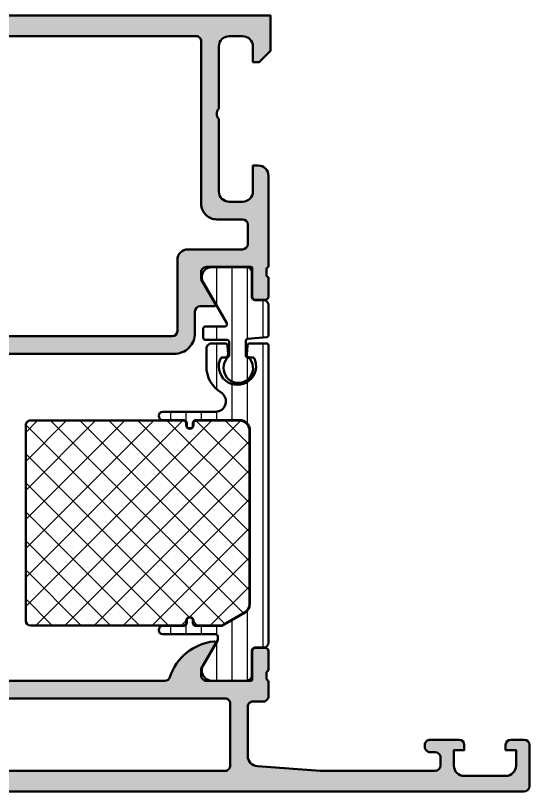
# Model space of a CAD drawing. Extents: x 5 to 103, y 0 to 75.
# Drawn here: x 53.4 to 103, y 0 to 75 of the extents above; entities that cross this region are included whole.
import ezdxf

# ---------------------------------------------------------------- set-up
doc = ezdxf.new("R2010")
doc.units = 0
for name, color, linetype, lineweight in [('0S-Alu contour', 7, 'Continuous', 50), ('0S-Alu hatch', 252, 'Continuous', 25), ('0S-Plastic contour', 254, 'Continuous', 50), ('0S-Plastic hatch', 253, 'Continuous', 25), ('0S-PT contour', 91, 'Continuous', 50), ('0S-PT hatch', 103, 'Continuous', 25)]:
    doc.layers.add(name, color=color, linetype=linetype, lineweight=lineweight)
pattern_1 = [(90, (0, 0), (-1.4859, 0), [])]

# ---------------------------------------------------------------- blocks, each defined once
blk = doc.blocks.new('398170__E0D5115E_F2DE_40B0_B3DD_F01429E6F300_')
at = {"layer": '0S-Alu hatch'}
h = blk.add_hatch(color=256, dxfattribs=at)
edge = h.paths.add_edge_path()
edge.add_line((36.00026401343121, 74.50000000000037), (36.00026401343121, 67))
edge.add_ellipse((35.50029453007847, 66.99996948055876), major_axis=(-0.4999694842842361, 0), ratio=1, start_angle=89.99300545882551, end_angle=180.0034974838206, ccw=False)
edge.add_line((35.50023349491733, 66.50000000000004), (20.50026401342632, 66.4999999999993))
edge.add_arc((20.50026401343115, 65.99999999627438), 0.5000000037249192, 90.00000000055367, 179.993005887432)
edge.add_line((20.00026401343152, 66.00006103142097), (20.00026401343143, 65.70002746580938))
edge.add_arc((20.50026401366352, 65.70002746581963), 0.5000000002321059, 180, 269.9982514709477)
edge.add_line((20.50024875486901, 65.20002746582036), (23.00000000000023, 65.20002746582021))
edge.add_line((23.00000000000023, 65.20002746582021), (23.00000000000034, 58.50002935999639))
edge.add_ellipse((22.4749758034084, 58.00002193770455), major_axis=(-0.7250226405802392, 0), ratio=1, start_angle=136.3989482371623, end_angle=223.6019249855911, ccw=False)
edge.add_line((23.00000762035856, 57.50002251716093), (22.99999999875553, 50.69907560280587))
edge.add_ellipse((22.9211635522125, 50.43155501081276), major_axis=(-0.2788950563274236, 0), ratio=1, start_angle=178.8354106259076, end_angle=253.5801235805103, ccw=False)
edge.add_line((23.20000099875553, 50.42588660281442), (23.20000099875554, 49.97229260281439))
edge.add_ellipse((22.92113290311235, 49.96663194333735), major_axis=(-0.2789255417371716, 0), ratio=1, start_angle=106.42459455535541, end_angle=181.1628700728834, ccw=False)
edge.add_line((22.99999999875553, 49.69908860281439), (22.99999999875553, 47.81907760280589))
edge.add_arc((23.29999999875554, 47.81907760280588), 0.2999999999999971, 180, 269.9999999999945)
edge.add_line((23.29999999875551, 47.51907760280587), (24.27997431779832, 47.51907760280588))
edge.add_arc((24.27997431779829, 47.81907760280589), 0.3000000000000114, 270.0000000000054, 360)
edge.add_line((24.5799743177983, 47.81907760280589), (24.5799743177983, 50.57907560280588))
edge.add_ellipse((24.69997431774082, 50.57907560280587), major_axis=(-0.119999999942511, 0), ratio=1, start_angle=270.0000000000017, end_angle=360, ccw=False)
edge.add_line((24.69997431774081, 50.69907560274838), (29.0000000000003, 50.6990964433168))
edge.add_ellipse((29.00001032011099, 50.19910676342779), major_axis=(-0.4999896799955189, 0), ratio=1, start_angle=179.9988173777202, end_angle=270.00118262198265, ccw=False)
edge.add_line((29.5, 50.19909644331719), (29.49999999999988, 49.49908423628653))
edge.add_line((29.49999999999988, 49.49908423628653), (28.1117553710927, 47.09457373823876))
edge.add_arc((28.23870596663832, 47.03788335172181), 0.1390332824644033, 155.9366245846284, 266.609743488193)
edge.add_line((28.23048400878846, 46.8990933915592), (29.59999999875592, 46.89909339155881))
edge.add_ellipse((29.59999999875616, 46.39909339155986), major_axis=(-0.4999999999989484, 0), ratio=1, start_angle=180, end_angle=270.0000000000277, ccw=False)
edge.add_line((30.09999999875511, 46.39909339155986), (30.09999999875603, 44.29876862816145))
edge.add_arc((32.09999999875594, 44.29876862816115), 1.999999999999907, 180, 269.9999999999882)
edge.add_line((32.09999999875552, 42.29876862816125), (68.70000305175542, 42.29876862816085))
edge.add_arc((68.70000305175616, 44.29876862816146), 2.000000000000611, 269.9999999999789, 360)
edge.add_line((70.70000305175677, 44.29876862816146), (70.70000305175678, 46.39909339155875))
edge.add_ellipse((71.20000305175648, 46.39909339155904), major_axis=(-0.4999999999997016, 0), ratio=1, start_angle=270.0000000000456, end_angle=360, ccw=False)
edge.add_line((71.2000030517561, 46.89909339155874), (72.56953430175744, 46.89909339155886))
edge.add_arc((72.56129753257002, 47.03789234766377), 0.13904313928583, 273.3961299493295, 384.0575019778579)
edge.add_line((72.68826293945314, 47.09457373823833), (71.30001831054585, 49.49908423628619))
edge.add_line((71.30001831054585, 49.49908423628619), (71.30001831054632, 50.19909644332706))
edge.add_ellipse((71.8000030538529, 50.19911170350262), major_axis=(-0.4999847435394639, 0), ratio=1, start_angle=-90.00699432660252, end_angle=0.0017487408159126971, ccw=False)
edge.add_line((71.80006408900442, 50.69909644331668), (76.10002873271398, 50.69907560274832))
edge.add_ellipse((76.10002873271398, 50.57907560274831), major_axis=(-0.1200000000000116, 0), ratio=1, start_angle=180, end_angle=270, ccw=False)
edge.add_line((76.22002873271398, 50.57907560274832), (76.22002873271398, 47.81907760274831))
edge.add_arc((76.52002873271398, 47.81907760274831), 0.2999999999999912, 180, 270)
edge.add_line((76.52002873271398, 47.51907760274832), (77.50000305175678, 47.51907760274831))
edge.add_arc((77.50000305175678, 47.81907760274832), 0.3000000000000078, 270, 360)
edge.add_line((77.80000305175679, 47.81907760274832), (77.80000305175678, 49.69908860275683))
edge.add_ellipse((77.87887014739992, 49.96663194327976), major_axis=(-0.2789255417371315, 0), ratio=1, start_angle=-1.1628700728908825, end_angle=73.57540544464848, ccw=False)
edge.add_line((77.60000205175677, 49.97229260275684), (77.60000205175677, 50.42588660275685))
edge.add_ellipse((77.87883949829978, 50.43155501075522), major_axis=(-0.2788950563274093, 0), ratio=1, start_angle=-73.5801235805107, end_angle=1.16458937409692, ccw=False)
edge.add_line((77.80000305175678, 50.69907560274831), (77.80000305175827, 59.50001525878862))
edge.add_arc((76.80000305164091, 59.50001525878818), 1.000000000117345, 0, 90.00087426481868)
edge.add_line((76.79998779284129, 60.50001525878911), (76.30000305175736, 60.50001525878896))
edge.add_line((76.30000305175736, 60.50001525878896), (76.30000305175794, 58.00001525878897))
edge.add_ellipse((75.29991565428485, 58.00010265625131), major_axis=(-1.000087401291919, 0), ratio=1, start_angle=90.00501389831152, end_angle=179.9949929319336, ccw=False)
edge.add_line((75.30000317096703, 57.00001525878864), (73.99995434284199, 57.00001525878899))
edge.add_ellipse((74.00001314057084, 58.00007405651772), major_axis=(-1.000058799457211, 0), ratio=1, start_angle=0.0033686637580103707, end_angle=89.99663133636528, ccw=False)
edge.add_line((72.99995434284212, 58.00001525878672), (72.99995434284197, 65.00001526018232))
edge.add_ellipse((73.52492478227555, 65.49998366175535), major_axis=(-0.7249568020582801, 0), ratio=1, start_angle=-43.607853787489205, end_angle=43.60262178270591, ccw=False)
edge.add_line((73.00000000000021, 65.99999999929219), (72.99999999999945, 71.99999999999928))
edge.add_ellipse((74.00005492741286, 71.99994507258651), major_axis=(-1.000054928921843, 0), ratio=1, start_angle=270.00314693606, end_angle=359.99685306376585, ccw=False)
edge.add_line((74.00000000000036, 72.99999999999991), (75.30000305175837, 72.99999999999937))
edge.add_ellipse((75.2999772237506, 71.99997417199215), major_axis=(-1.000025828340758, 0), ratio=1, start_angle=180.0014797973691, end_angle=269.99852020238245, ccw=False)
edge.add_line((76.30000305175783, 71.99999999999561), (76.30000305175724, 70.49999999999984))
edge.add_line((76.30000305175724, 70.49999999999984), (76.89999389648327, 70.50000000000034))
edge.add_line((76.89999389648327, 70.50000000000034), (78.00000000000045, 71.60000610351437))
edge.add_line((78.00000000000045, 71.60000610351437), (78, 75))
edge.add_line((78, 75), (36.50026401343152, 74.99999999999983))
edge.add_arc((36.5002849370199, 74.49997907641114), 0.5000209240264682, 90.00239756628012, 179.9976024336429)
edge = h.paths.add_edge_path()
edge.add_ellipse((38.20029758276711, 72.49998779296807), major_axis=(-0.5000305185099205, 0), ratio=1, start_angle=270.0034968440342, end_angle=359.99650315784504, ccw=False)
edge.add_line((38.20026706518362, 73.00001831054672), (70.80001220309043, 72.9999877931788))
edge.add_ellipse((70.80004272253701, 72.50001830961591), major_axis=(-0.4999694844943799, 0), ratio=1, start_angle=179.9930054594119, end_angle=270.0034974844233, ccw=False)
edge.add_line((71.3000122033059, 72.49995727445993), (71.30001220703129, 56.80001068115157))
edge.add_arc((72.80001220703072, 56.80001068115157), 1.499999999999428, 180, 270.0000000000005)
edge.add_line((72.80001220703073, 55.30001068115215), (75.3000030517578, 55.30001068115214))
edge.add_ellipse((75.30000305175776, 54.80001068115253), major_axis=(-0.4999999999996097, 0), ratio=1, start_angle=180, end_angle=269.9999999999951, ccw=False)
edge.add_line((75.80000305175736, 54.80001068115249), (75.80000305175712, 52.89909644331652))
edge.add_ellipse((75.30000305175753, 52.89909644331652), major_axis=(-0.4999999999995915, 0), ratio=1, start_angle=90.00000000000807, end_angle=180, ccw=False)
edge.add_line((75.3000030517576, 52.39909644331693), (70.00092949662229, 52.39909644331683))
edge.add_arc((70.0009274475944, 51.39818730626001), 1.000909137058923, 89.99988270598647, 180.0001172906019)
edge.add_line((69.00001831053758, 51.39818525722993), (69.00000305175676, 44.49874116234036))
edge.add_ellipse((68.49999232068394, 44.49878241257782), major_axis=(-0.5000107327743593, 0), ratio=1, start_angle=90.0012296638372, end_angle=179.9952731724382, ccw=False)
edge.add_line((68.50000305175561, 43.99877167991862), (32.29999795146664, 43.99877167991843))
edge.add_ellipse((32.30000868249468, 44.49878036523901), major_axis=(-0.5000086854357325, 0), ratio=1, start_angle=0.004726827561796654, end_angle=89.99877033612711, ccw=False)
edge.add_line((31.79999999876049, 44.49873911517036), (31.79998473998023, 51.39909744789308))
edge.add_arc((30.80001000428273, 51.39907625052777), 0.9999747359221768, 0.0012145502538139, 90.0014491386028)
edge.add_line((30.79998471268178, 52.39905098613011), (25.2000032607959, 52.40034974706387))
edge.add_ellipse((25.20000326079584, 52.90034974706372), major_axis=(-0.4999999999998508, 0), ratio=1, start_angle=0, end_angle=90.00000000000648, ccw=False)
edge.add_line((24.70000326079599, 52.90034974706365), (24.70000326079591, 54.20001458147689))
edge.add_line((24.70000326079591, 54.20001458147689), (25.5000076203586, 55.00001894103905))
edge.add_line((25.5000076203586, 55.00001894103905), (25.50000762035863, 61.00002493940147))
edge.add_line((25.50000762035863, 61.00002493940147), (24.70000326079619, 61.80002929896399))
edge.add_line((24.70000326079619, 61.80002929896399), (24.70001455071073, 64.30001325213198))
edge.add_ellipse((25.20001455071039, 64.30001220703035), major_axis=(-0.5000000000007568, 0), ratio=1, start_angle=270.0000000001433, end_angle=359.9998802401752, ccw=False)
edge.add_line((25.20001455070914, 64.8000122070311), (36.70026706512206, 64.80001220696228))
edge.add_arc((36.70027874519615, 65.80000052695533), 0.9999883200612636, 269.9993307732342, 360.000669226757)
edge.add_line((37.70026706518919, 65.80001220703151), (37.70026706518845, 72.50001831053515))
at = {"layer": '0S-Alu contour', "color": 7}
for points in [[(36.00026401343121, 74.50000000000037), (36.00026401343121, 67)], [(76.30000305175783, 71.99999999999561), (76.30000305175724, 70.49999999999984), (76.89999389648327, 70.50000000000034), (78.00000000000045, 71.60000610351437), (78, 75), (36.50026401343152, 74.99999999999983)], [(38.20026706518362, 73.00001831054672), (70.80001220309043, 72.9999877931788)], [(74.00000000000036, 72.99999999999991), (75.30000305175837, 72.99999999999937)], [(37.70026706518919, 65.80001220703151), (37.70026706518845, 72.50001831053515)], [(71.3000122033059, 72.49995727445993), (71.30001220703129, 56.80001068115157)], [(73.00000000000021, 65.99999999929219), (72.99999999999945, 71.99999999999928)], [(35.50023349491733, 66.50000000000004), (20.50026401342632, 66.4999999999993)], [(20.00026401343152, 66.00006103142097), (20.00026401343143, 65.70002746580938)], [(20.50024875486901, 65.20002746582036), (23.00000000000023, 65.20002746582021), (23.00000000000034, 58.50002935999639)], [(25.20001455070914, 64.8000122070311), (36.70026706512206, 64.80001220696228)], [(72.99995434284212, 58.00001525878672), (72.99995434284197, 65.00001526018232)], [(24.70000326079599, 52.90034974706365), (24.70000326079591, 54.20001458147689), (25.5000076203586, 55.00001894103905), (25.50000762035863, 61.00002493940147), (24.70000326079619, 61.80002929896399), (24.70001455071073, 64.30001325213198)], [(76.79998779284129, 60.50001525878911), (76.30000305175736, 60.50001525878896), (76.30000305175794, 58.00001525878897)], [(77.80000305175678, 50.69907560274831), (77.80000305175827, 59.50001525878862)], [(23.00000762035856, 57.50002251716093), (22.99999999875553, 50.69907560280587)], [(75.30000317096703, 57.00001525878864), (73.99995434284199, 57.00001525878899)], [(72.80001220703073, 55.30001068115215), (75.3000030517578, 55.30001068115214)], [(75.80000305175736, 54.80001068115249), (75.80000305175712, 52.89909644331652)], [(30.79998471268178, 52.39905098613011), (25.2000032607959, 52.40034974706387)], [(75.3000030517576, 52.39909644331693), (70.00092949662229, 52.39909644331683)], [(31.79999999876049, 44.49873911517036), (31.79998473998023, 51.39909744789308)], [(69.00001831053758, 51.39818525722993), (69.00000305175676, 44.49874116234036)], [(23.20000099875553, 50.42588660281442), (23.20000099875554, 49.97229260281439)], [(24.5799743177983, 47.81907760280589), (24.5799743177983, 50.57907560280588)], [(24.69997431774081, 50.69907560274838), (29.0000000000003, 50.6990964433168)], [(71.80006408900442, 50.69909644331668), (76.10002873271398, 50.69907560274832)], [(76.22002873271398, 50.57907560274832), (76.22002873271398, 47.81907760274831)], [(77.60000205175677, 49.97229260275684), (77.60000205175677, 50.42588660275685)], [(22.99999999875553, 49.69908860281439), (22.99999999875553, 47.81907760280589)], [(29.5, 50.19909644331719), (29.49999999999988, 49.49908423628653), (28.1117553710927, 47.09457373823876)], [(72.68826293945314, 47.09457373823833), (71.30001831054585, 49.49908423628619), (71.30001831054632, 50.19909644332706)], [(77.80000305175679, 47.81907760274832), (77.80000305175678, 49.69908860275683)], [(23.29999999875551, 47.51907760280587), (24.27997431779832, 47.51907760280588)], [(76.52002873271398, 47.51907760274832), (77.50000305175678, 47.51907760274831)], [(28.23048400878846, 46.8990933915592), (29.59999999875592, 46.89909339155881)], [(71.2000030517561, 46.89909339155874), (72.56953430175744, 46.89909339155886)], [(30.09999999875511, 46.39909339155986), (30.09999999875603, 44.29876862816145)], [(70.70000305175677, 44.29876862816146), (70.70000305175678, 46.39909339155875)], [(68.50000305175561, 43.99877167991862), (32.29999795146664, 43.99877167991843)], [(32.09999999875552, 42.29876862816125), (68.70000305175542, 42.29876862816085)]]:
    blk.add_lwpolyline(points, dxfattribs=at)
for centre, radius, start, end in [((36.5002849370199, 74.49997907641114), 0.5000209240264682, 90.00239756628012, 179.9976024336429), ((20.50026401343115, 65.99999999627438), 0.5000000037249192, 90.00000000055367, 179.993005887432), ((20.50026401366352, 65.70002746581963), 0.5000000002321059, 180, 269.9982514709477), ((36.70027874519615, 65.80000052695533), 0.9999883200612636, 269.9993307732342, 0.0006692267570559), ((76.80000305164091, 59.50001525878818), 1.000000000117345, 0, 90.00087426481868), ((72.80001220703072, 56.80001068115157), 1.499999999999428, 180, 270.0000000000005), ((30.80001000428273, 51.39907625052777), 0.9999747359221768, 0.0012145502538139, 90.0014491386028), ((70.0009274475944, 51.39818730626001), 1.000909137058923, 89.99988270598647, 180.0001172906019), ((23.29999999875554, 47.81907760280588), 0.2999999999999971, 180, 269.9999999999945), ((24.27997431779829, 47.81907760280589), 0.3000000000000114, 270.0000000000054, 0), ((76.52002873271398, 47.81907760274831), 0.2999999999999912, 180, 270), ((77.50000305175678, 47.81907760274832), 0.3000000000000078, 270, 0), ((28.23870596663832, 47.03788335172181), 0.1390332824644033, 155.9366245846284, 266.609743488193), ((72.56129753257002, 47.03789234766377), 0.13904313928583, 273.3961299493295, 24.05750197785796), ((32.09999999875594, 44.29876862816115), 1.999999999999907, 180, 269.9999999999882), ((68.70000305175616, 44.29876862816146), 2.000000000000611, 269.9999999999789, 0)]:
    blk.add_arc(centre, radius, start, end, dxfattribs=at)
at = {"layer": '0S-Alu contour', "color": 7, "extrusion": (0, 0, -1)}
for centre, radius, start, end in [((-38.20029758276711, 72.49998779296807), 0.5000305185099205, 0.003496842154942, 89.9965031559658), ((-70.80004272253701, 72.50001830961591), 0.4999694844943799, 89.99650251557671, 180.0069945405882), ((-74.00005492741286, 71.99994507258651), 1.000054928921843, 0.0031469362341623, 89.99685306394004), ((-75.2999772237506, 71.99997417199215), 1.000025828340758, 90.00147979761758, 179.9985202026309), ((-35.50029453007847, 66.99996948055876), 0.4999694842842361, 179.9965025161794, 270.0069945411745), ((-73.52492478227555, 65.49998366175535), 0.7249568020582801, 316.3973782172941, 43.60785378748921), ((-25.20001455071039, 64.30001220703035), 0.5000000000007568, 0.0001197598248263, 89.9999999998567), ((-22.4749758034084, 58.00002193770455), 0.7250226405802392, 136.3980750144089, 223.6010517628378), ((-74.00001314057084, 58.00007405651772), 1.000058799457211, 270.0033686636347, 359.996631336242), ((-75.29991565428485, 58.00010265625131), 1.000087401291919, 180.0050070680665, 269.9949861016885), ((-75.30000305175776, 54.80001068115253), 0.4999999999996097, 90.00000000000487, 180), ((-25.20000326079584, 52.90034974706372), 0.4999999999998508, 269.9999999999935, 0), ((-75.30000305175753, 52.89909644331652), 0.4999999999995915, 180, 269.9999999999919), ((-22.9211635522125, 50.43155501081276), 0.2788950563274236, 106.4198764194897, 181.1645893740925), ((-24.69997431774082, 50.57907560280587), 0.119999999942511, 0, 89.99999999999831), ((-29.00001032011099, 50.19910676342779), 0.4999896799955189, 89.99881737801734, 180.0011826222798), ((-71.8000030538529, 50.19911170350262), 0.499984743539464, 359.9982512591841, 90.00699432660252), ((-76.10002873271398, 50.57907560274831), 0.1200000000000116, 90, 180), ((-77.87883949829978, 50.43155501075522), 0.2788950563274093, 358.8354106259031, 73.58012358051083), ((-22.92113290311235, 49.96663194333735), 0.2789255417371716, 178.8371299271166, 253.5754054446446), ((-77.87887014739992, 49.96663194327976), 0.2789255417371315, 286.4245945553515, 1.162870072890926), ((-29.59999999875616, 46.39909339155986), 0.4999999999989484, 89.99999999997232, 180), ((-71.20000305175648, 46.39909339155904), 0.4999999999997016, 0, 89.9999999999544), ((-32.30000868249468, 44.49878036523901), 0.5000086854357325, 270.001229663873, 359.9952731724382), ((-68.49999232068394, 44.49878241257782), 0.5000107327743593, 180.0047268275618, 269.9987703361628)]:
    blk.add_arc(centre, radius, start, end, dxfattribs=at)
blk = doc.blocks.new('284683__B21B3108_25E8_4CCD_ACBF_1F1438120261___352F9F33_C82D_4A75_A117_CB8C198502C5_')
at = {"layer": '0S-Plastic hatch'}
h = blk.add_hatch(dxfattribs=at)
h.set_pattern_fill('ANSI31', color=256, scale=0.4680000000000001, angle=45, style=0)
h.set_pattern_definition(pattern_1)
edge = h.paths.add_edge_path()
edge.add_line((77.8, 46.99000289441412), (77.8, 44.10749724866216))
edge.add_ellipse((77.59959598875199, 44.10788902240642), major_axis=(-0.2004043941907454, 0), ratio=1, start_angle=90.11637972491332, end_angle=179.8879914961055, ccw=False)
edge.add_line((77.60000305175781, 43.90748504163092), (75.80000000000001, 43.74998382092779))
edge.add_arc((75.80040425744569, 43.54958264549838), 0.2004015831713134, 90.11557923254156, 179.8887919884801)
edge.add_line((75.60000305175781, 43.54997161389653), (75.60000305175781, 42.14997581006353))
edge.add_arc((75.80040704195345, 42.15036757813798), 0.2004043731273281, 180.1120068946615, 269.8858075365129)
edge.add_line((75.80000762939453, 41.94996360303228), (76.02302696874335, 41.77843195506484))
edge.add_ellipse((74.88240829443538, 40.92276241909979), major_axis=(-1.425896670505517, 0), ratio=1, start_angle=-32.680859400005204, end_angle=216.8765045846183, ccw=False)
edge.add_line((73.68224359882936, 41.69268840150306), (73.79999999999998, 41.94996360303228))
edge.add_arc((73.7996034081646, 42.15036475752206), 0.2004015469149797, 270.1133876137157, 359.8887979551078)
edge.add_line((74.00000457763672, 42.14997581006353), (74.00000457763672, 43.44999602795904))
edge.add_arc((73.79964241295914, 43.4496155242861), 0.2003625259806087, 0.108809107625659, 89.89556244690863)
edge.add_line((73.80000762939454, 43.64997771741216), (71.70000915527342, 43.64997771741217))
edge.add_ellipse((71.70040574710883, 43.85037887190192), major_axis=(-0.2004015469149628, 0), ratio=1, start_angle=0.11120204489219532, end_angle=89.8866123862802, ccw=False)
edge.add_line((71.50000457763673, 43.8499899244434), (71.50000457763672, 44.74998382092779))
edge.add_ellipse((71.70042670123115, 44.74957392014625), major_axis=(-0.2004225427559334, 0), ratio=1, start_angle=270.119366005973, end_angle=359.8828195628527, ccw=False)
edge.add_line((71.70000915527343, 44.94999602795904), (73.58757429815566, 44.94999602795904))
edge.add_arc((73.58757429815566, 45.14999602795905), 0.2000000000000011, 270, 389.8798401838257)
edge.add_line((73.76098871630727, 45.2496325653193), (71.51451850190054, 49.15954689441412))
edge.add_ellipse((72.35577115089188, 49.70018181969127), major_axis=(-0.9999960709244738, 0), ratio=1, start_angle=-81.8183919481001, end_angle=32.727016099840796, ccw=False)
edge.add_line((72.21346050190053, 50.68999989441413), (75.69000200000028, 50.68999999999999))
edge.add_ellipse((75.69000463962537, 50.19000402256139), major_axis=(-0.4999959774455691, 0), ratio=1, start_angle=179.9996975182268, end_angle=270.0003024811883, ccw=False)
edge.add_line((76.19000061706397, 50.19000138293119), (76.18966867240607, 47.79004449382717))
edge.add_arc((76.48966866953651, 47.79000299999998), 0.2999999999999989, 179.9920752627072, 269.9999925343822)
edge.add_line((76.48966863044663, 47.49000299999998), (77.3000000651498, 47.49000289441411))
edge.add_ellipse((77.30000000000001, 46.99000289441413), major_axis=(-0.499999999999983, 0), ratio=1, start_angle=180, end_angle=269.99999253438386, ccw=False)
at = {"layer": '0S-Plastic contour', "color": 7}
for points in [[(72.21346050190053, 50.68999989441413), (75.69000200000028, 50.68999999999999)], [(76.19000061706397, 50.19000138293119), (76.18966867240607, 47.79004449382717)], [(73.76098871630727, 45.2496325653193), (71.51451850190054, 49.15954689441412)], [(76.48966863044663, 47.49000299999998), (77.3000000651498, 47.49000289441411)], [(77.8, 46.99000289441412), (77.8, 44.10749724866216)], [(71.50000457763673, 43.8499899244434), (71.50000457763672, 44.74998382092779)], [(71.70000915527343, 44.94999602795904), (73.58757429815566, 44.94999602795904)], [(73.80000762939454, 43.64997771741216), (71.70000915527342, 43.64997771741217)], [(75.60000305175781, 43.54997161389653), (75.60000305175781, 42.14997581006353)], [(77.60000305175781, 43.90748504163092), (75.80000000000001, 43.74998382092779)], [(74.00000457763672, 42.14997581006353), (74.00000457763672, 43.44999602795904)], [(73.68224359882936, 41.69268840150306), (73.79999999999998, 41.94996360303228)], [(75.80000762939453, 41.94996360303228), (76.02302696874335, 41.77843195506484)]]:
    blk.add_lwpolyline(points, dxfattribs=at)
at = {"layer": '0S-Plastic contour', "color": 7, "extrusion": (0, 0, -1)}
for centre, radius, start, end in [((-72.35577115089188, 49.70018181969127), 0.9999960709244738, 327.2729839001592, 81.81839194810016), ((-75.69000463962537, 50.19000402256139), 0.4999959774455691, 89.99969751881169, 180.0003024817733), ((-77.30000000000001, 46.99000289441413), 0.499999999999983, 90.00000746561616, 180), ((-71.70042670123115, 44.74957392014625), 0.2004225427559334, 0.1171804371472713, 89.88063399402697), ((-71.70040574710883, 43.85037887190192), 0.2004015469149628, 270.1133876137198, 359.8887979551078), ((-77.59959598875199, 44.10788902240642), 0.2004043941907454, 180.1120085038947, 269.8836202750867), ((-74.88240829443538, 40.92276241909979), 1.425896670505517, 143.1234954153817, 32.68085940000529)]:
    blk.add_arc(centre, radius, start, end, dxfattribs=at)
at = {"layer": '0S-Plastic contour', "color": 7}
for centre, radius, start, end in [((76.48966866953651, 47.79000299999998), 0.2999999999999989, 179.9920752627072, 269.9999925343822), ((73.58757429815566, 45.14999602795905), 0.2000000000000011, 270, 29.87984018382567), ((73.79964241295914, 43.4496155242861), 0.2003625259806087, 0.108809107625659, 89.89556244690863), ((75.80040425744569, 43.54958264549838), 0.2004015831713134, 90.11557923254156, 179.8887919884801), ((73.7996034081646, 42.15036475752206), 0.2004015469149797, 270.1133876137157, 359.8887979551078), ((75.80040704195345, 42.15036757813798), 0.2004043731273281, 180.1120068946615, 269.8858075365129)]:
    blk.add_arc(centre, radius, start, end, dxfattribs=at)
blk = doc.blocks.new('284683__05013163_D1C9_4229_87F8_3EC8E889E7CA___433F6B5A_1CFC_4290_97D7_1DAB54C1DF4A_')
at = {"layer": '0S-Plastic hatch'}
h = blk.add_hatch(dxfattribs=at)
h.set_pattern_fill('ANSI31', color=256, scale=0.4680000000000001, angle=45, style=0)
h.set_pattern_definition(pattern_1)
edge = h.paths.add_edge_path()
edge.add_line((77.8000061035188, 43.09995264472353), (77.7999999850715, 14.40999689337649))
edge.add_ellipse((77.29999998507151, 14.40999700000697), major_axis=(-0.5000000000000114, 0), ratio=1, start_angle=90.00000000000159, end_angle=179.9999878056733, ccw=False)
edge.add_line((77.29999998507152, 13.90999700000696), (76.48966866666667, 13.90999700000697))
edge.add_arc((76.48966866666667, 13.60999700000696), 0.3000000000000024, 90, 180)
edge.add_line((76.18966866666669, 13.60999700000696), (76.1900006170637, 11.20999861707066))
edge.add_ellipse((75.69000463962507, 11.20999597744559), major_axis=(-0.4999959774455975, 0), ratio=1, start_angle=89.99969751881491, end_angle=180.0003024817733, ccw=False)
edge.add_line((75.690002, 10.71000000000696), (72.21346050190054, 10.71000000000696))
edge.add_ellipse((72.35577115089187, 11.69981807472981), major_axis=(-0.9999960709244685, 0), ratio=1, start_angle=-32.72701609984108, end_angle=81.81839194810169, ccw=False)
edge.add_line((71.51451850190054, 12.24045300000697), (72.89999694824218, 14.64017239078947))
edge.add_line((72.89999694824218, 14.64017239078947), (72.89999694824218, 14.99996490500256))
edge.add_arc((72.69999694824217, 14.99996490500261), 0.1999999999999887, 0, 89.99999999998371)
edge.add_line((72.69999694824224, 15.1999649050026), (67.60000915527343, 15.19996490500263))
edge.add_ellipse((67.60000915527343, 15.59995880148699), major_axis=(-0.3999938964843608, 0), ratio=1, start_angle=-90, end_angle=90, ccw=False)
edge.add_line((67.60000915527343, 15.99995269797135), (69.60001220703128, 15.99995269797147))
edge.add_arc((69.60001220703114, 16.29995269797122), 0.2999999999999825, 270.0000000000271, 360)
edge.add_line((69.90001220703112, 16.29995269797122), (69.90001220703112, 16.49995269797124))
edge.add_ellipse((70.20000762939446, 16.49995269797124), major_axis=(-0.2999954223633381, 0), ratio=1, start_angle=180, end_angle=360, ccw=False)
edge.add_line((70.5000030517578, 16.49995269797124), (70.5000030517578, 16.2999526979713))
edge.add_arc((70.80000305175786, 16.2999526979713), 0.3000000000000682, 180, 270)
edge.add_line((70.80000305175786, 15.99995269797124), (73.32622070312499, 15.99995269797124))
edge.add_line((73.32622070312499, 15.99995269797124), (75.49992370605463, 17.25468444556598))
edge.add_arc((74.9999174303363, 18.12079275910115), 1.000074940458192, 299.997936363888, 359.9988858904897)
edge.add_line((75.99999237060543, 18.12077331275334), (76.00000498066055, 34.89997603090215))
edge.add_arc((75.00000498066115, 34.89997711203375), 0.9999999999999939, 359.9999380557947, 450.0000000000016)
edge.add_line((75.0000049806611, 35.89997711203374), (70.80000305175776, 35.89997711203374))
edge.add_arc((70.80000305175786, 35.59997711203369), 0.300000000000054, 90.000000000019, 180)
edge.add_line((70.5000030517578, 35.59997711203369), (70.50000305175767, 35.39997711203374))
edge.add_ellipse((70.20000762939446, 35.39997711203374), major_axis=(-0.2999954223632244, 0), ratio=1, start_angle=0, end_angle=180, ccw=False)
edge.add_line((69.90001220703124, 35.39997711203374), (69.90001220703124, 35.59997711203378))
edge.add_arc((69.60001220703128, 35.59997711203367), 0.299999999999954, 0, 90.00000000002171)
edge.add_line((69.60001220703117, 35.89997711203363), (67.60000915527343, 35.89997711203377))
edge.add_ellipse((67.60000915527343, 36.29997100851819), major_axis=(-0.3999938964844176, 0), ratio=1, start_angle=-90, end_angle=90, ccw=False)
edge.add_line((67.60000915527343, 36.6999649050026), (72.69281605382145, 36.6999649050026))
edge.add_arc((72.69281605382146, 37.69996490500254), 0.9999999999999452, 269.9999999999992, 418.2116693563893)
edge.add_ellipse((74.79994680596819, 41.09996490402589), major_axis=(-3.000000000000209, 0), ratio=1, start_angle=-0.003997086741776457, end_angle=58.211669356388086, ccw=False)
edge.add_line((71.79994681326815, 41.1001741909981), (71.8000061035155, 42.7999526979713))
edge.add_ellipse((72.30000610351568, 42.79995269797122), major_axis=(-0.5000000000001849, 0), ratio=1, start_angle=269.9999999999951, end_angle=360, ccw=False)
edge.add_line((72.30000610351573, 43.29995269797141), (73.62602147500009, 43.29995269797139))
edge.add_ellipse((73.6260214750001, 43.0999526979714), major_axis=(-0.1999999999999815, 0), ratio=1, start_angle=185.0001565526393, end_angle=270.0000000000041, ccw=False)
edge.add_line((73.82526036698954, 43.11738439091318), (73.89886444150301, 42.27611244441544))
edge.add_ellipse((73.60000610351875, 42.24996490500274), major_axis=(-0.3000000000000852, 0), ratio=1, start_angle=90, end_angle=185.0001565526451, ccw=False)
edge.add_line((73.60000610351875, 41.94996490500265), (73.213283641229, 41.9499649050026))
edge.add_arc((74.79994680596798, 41.09996490402592), 1.799999999999962, 151.8213572242008, 388.1786427757992)
edge.add_line((76.38660997070696, 41.9499649050026), (76.00000610351874, 41.94996490500272))
edge.add_ellipse((76.00000610351871, 42.24996490500277), major_axis=(-0.3000000000000611, 0), ratio=1, start_angle=-5.000156552634678, end_angle=90.00000000000551, ccw=False)
edge.add_line((75.70114776553447, 42.27611244441543), (75.77475184004783, 43.11738439091311))
edge.add_ellipse((75.97399073203749, 43.09995269797121), major_axis=(-0.2000000000002261, 0), ratio=1, start_angle=269.99999999999187, end_angle=354.9998434473299, ccw=False)
edge.add_line((75.97399073203752, 43.29995269797143), (77.60000610351875, 43.29995269797142))
edge.add_ellipse((77.6000061035188, 43.09995269797141), major_axis=(-0.2000000000000028, 0), ratio=1, start_angle=180.0000152727673, end_angle=270.0000000000122, ccw=False)
at = {"layer": '0S-Plastic contour', "color": 7}
for points in [[(71.79994681326815, 41.1001741909981), (71.8000061035155, 42.7999526979713)], [(72.30000610351573, 43.29995269797141), (73.62602147500009, 43.29995269797139)], [(73.82526036698954, 43.11738439091318), (73.89886444150301, 42.27611244441544)], [(75.70114776553447, 42.27611244441543), (75.77475184004783, 43.11738439091311)], [(75.97399073203752, 43.29995269797143), (77.60000610351875, 43.29995269797142)], [(77.8000061035188, 43.09995264472353), (77.7999999850715, 14.40999689337649)], [(73.60000610351875, 41.94996490500265), (73.213283641229, 41.9499649050026)], [(76.38660997070696, 41.9499649050026), (76.00000610351874, 41.94996490500272)], [(67.60000915527343, 36.6999649050026), (72.69281605382145, 36.6999649050026)], [(69.60001220703117, 35.89997711203363), (67.60000915527343, 35.89997711203377)], [(69.90001220703124, 35.39997711203374), (69.90001220703124, 35.59997711203378)], [(70.5000030517578, 35.59997711203369), (70.50000305175767, 35.39997711203374)], [(75.0000049806611, 35.89997711203374), (70.80000305175776, 35.89997711203374)], [(75.99999237060543, 18.12077331275334), (76.00000498066055, 34.89997603090215)], [(70.80000305175786, 15.99995269797124), (73.32622070312499, 15.99995269797124), (75.49992370605463, 17.25468444556598)], [(67.60000915527343, 15.99995269797135), (69.60001220703128, 15.99995269797147)], [(69.90001220703112, 16.29995269797122), (69.90001220703112, 16.49995269797124)], [(70.5000030517578, 16.49995269797124), (70.5000030517578, 16.2999526979713)], [(72.69999694824224, 15.1999649050026), (67.60000915527343, 15.19996490500263)], [(71.51451850190054, 12.24045300000697), (72.89999694824218, 14.64017239078947), (72.89999694824218, 14.99996490500256)], [(76.18966866666669, 13.60999700000696), (76.1900006170637, 11.20999861707066)], [(77.29999998507152, 13.90999700000696), (76.48966866666667, 13.90999700000697)], [(75.690002, 10.71000000000696), (72.21346050190054, 10.71000000000696)]]:
    blk.add_lwpolyline(points, dxfattribs=at)
at = {"layer": '0S-Plastic contour', "color": 7, "extrusion": (0, 0, -1)}
for centre, radius, start, end in [((-72.30000610351568, 42.79995269797122), 0.5000000000001849, 0, 90.00000000000487), ((-73.6260214750001, 43.0999526979714), 0.1999999999999815, 89.99999999999594, 174.9998434473607), ((-75.97399073203749, 43.09995269797121), 0.2000000000002261, 5.000156552670118, 90.00000000000813), ((-77.6000061035188, 43.09995269797141), 0.2000000000000028, 89.99999999998779, 179.9999847272327), ((-73.60000610351875, 42.24996490500274), 0.3000000000000852, 174.9998434473549, 270), ((-76.00000610351871, 42.24996490500277), 0.3000000000000611, 269.9999999999945, 5.000156552634721), ((-74.79994680596819, 41.09996490402589), 3.000000000000209, 301.7883306436119, 0.0039970867418171), ((-67.60000915527343, 36.29997100851819), 0.3999938964844176, 270, 90), ((-70.20000762939446, 35.39997711203374), 0.2999954223632244, 180, 0), ((-70.20000762939446, 16.49995269797124), 0.2999954223633381, 0, 180), ((-67.60000915527343, 15.59995880148699), 0.3999938964843608, 270, 90), ((-77.29999998507151, 14.40999700000697), 0.5000000000000114, 180.0000121943268, 269.9999999999984), ((-72.35577115089187, 11.69981807472981), 0.9999960709244685, 278.1816080518983, 32.72701609984105), ((-75.69000463962507, 11.20999597744559), 0.4999959774455975, 179.9996975182267, 270.0003024811851)]:
    blk.add_arc(centre, radius, start, end, dxfattribs=at)
at = {"layer": '0S-Plastic contour', "color": 7}
for centre, radius, start, end in [((74.79994680596798, 41.09996490402592), 1.799999999999962, 151.8213572242008, 28.1786427757992), ((72.69281605382146, 37.69996490500254), 0.9999999999999452, 269.9999999999992, 58.21166935638935), ((69.60001220703128, 35.59997711203367), 0.299999999999954, 0, 90.00000000002171), ((70.80000305175786, 35.59997711203369), 0.300000000000054, 90.000000000019, 180), ((75.00000498066115, 34.89997711203375), 0.9999999999999939, 359.9999380557947, 90.0000000000016), ((74.9999174303363, 18.12079275910115), 1.000074940458192, 299.997936363888, 359.9988858904897), ((69.60001220703114, 16.29995269797122), 0.2999999999999825, 270.0000000000271, 0), ((70.80000305175786, 16.2999526979713), 0.3000000000000682, 180, 270), ((72.69999694824217, 14.99996490500261), 0.1999999999999887, 0, 89.99999999998371), ((76.48966866666667, 13.60999700000696), 0.3000000000000024, 90, 180)]:
    blk.add_arc(centre, radius, start, end, dxfattribs=at)
blk = doc.blocks.new('382720__972CFA35_82E5_4AFE_A470_8D4270F29A92_')
at = {"layer": '0S-PT hatch'}
h = blk.add_hatch(dxfattribs=at)
h.set_pattern_fill('ANSI37', color=256, scale=0.625, angle=90, style=0)
h.set_pattern_definition([(135, (0, 0), (-1.403165018917055, -1.403165018917055), []), (225, (0, 0), (1.403165018917055, -1.403165018917055), [])])
edge = h.paths.add_edge_path()
edge.add_line((54.35001373236633, 35.39995379407609), (54.35001373236644, 16.49997601591577))
edge.add_arc((54.80003705086683, 16.4999760159278), 0.450023318500378, 180, 269.9999999998833)
edge.add_line((54.80003705086591, 16.04995269742742), (69.60001220703116, 16.04995269797124))
edge.add_arc((69.60001220703109, 16.2999526979714), 0.2500000000001563, 270.0000000000163, 360)
edge.add_line((69.85001220703124, 16.2999526979714), (69.85001220703124, 16.49995269797132))
edge.add_ellipse((70.20000762939452, 16.4999526979713), major_axis=(-0.3499954223632784, 0), ratio=1, start_angle=180, end_angle=360, ccw=False)
edge.add_line((70.5500030517578, 16.4999526979713), (70.55000305175781, 16.29995269797137))
edge.add_arc((70.80000305175793, 16.29995269797136), 0.2500000000001243, 180, 270.0000000000033)
edge.add_line((70.80000305175794, 16.04995269797123), (73.31282561282865, 16.04995269797135))
edge.add_line((73.31282561282865, 16.04995269797135), (75.47488214364952, 17.2979617232294))
edge.add_arc((74.99991743033665, 18.12079275910116), 0.9500749404579469, 299.9949336249641, 360.0000430627042)
edge.add_line((75.94999237079433, 18.12079347316415), (75.95000498066086, 34.89997639808147))
edge.add_arc((75.00000498066105, 34.89997711203388), 0.9500000000000881, 359.9999569457602, 450.0000000000026)
edge.add_line((75.000004980661, 35.84997711203397), (70.80000305175778, 35.84997711203374))
edge.add_arc((70.80000305175778, 35.59997711203374), 0.25, 90, 180)
edge.add_line((70.55000305175778, 35.59997711203374), (70.5500030517578, 35.39997711203386))
edge.add_ellipse((70.20000762939452, 35.39997711203386), major_axis=(-0.3499954223632784, 0), ratio=1, start_angle=0, end_angle=180, ccw=False)
edge.add_line((69.85001220703124, 35.39997711203386), (69.85001220703124, 35.59997711203367))
edge.add_arc((69.60001220703106, 35.59997711203368), 0.2500000000001776, 0, 89.99999999789279)
edge.add_line((69.60001220704025, 35.84997711203385), (54.80003705086769, 35.84997711257744))
edge.add_arc((54.80003705086769, 35.39995379407608), 0.4500233185013585, 89.99999999999909, 180)
at = {"layer": '0S-PT contour', "color": 7}
for points in [[(54.35001373236633, 35.39995379407609), (54.35001373236644, 16.49997601591577)], [(69.60001220704025, 35.84997711203385), (54.80003705086769, 35.84997711257744)], [(69.85001220703124, 35.39997711203386), (69.85001220703124, 35.59997711203367)], [(70.55000305175778, 35.59997711203374), (70.5500030517578, 35.39997711203386)], [(75.000004980661, 35.84997711203397), (70.80000305175778, 35.84997711203374)], [(75.94999237079433, 18.12079347316415), (75.95000498066086, 34.89997639808147)], [(70.80000305175794, 16.04995269797123), (73.31282561282865, 16.04995269797135), (75.47488214364952, 17.2979617232294)], [(54.80003705086591, 16.04995269742742), (69.60001220703116, 16.04995269797124)], [(69.85001220703124, 16.2999526979714), (69.85001220703124, 16.49995269797132)], [(70.5500030517578, 16.4999526979713), (70.55000305175781, 16.29995269797137)]]:
    blk.add_lwpolyline(points, dxfattribs=at)
for centre, radius, start, end in [((54.80003705086769, 35.39995379407608), 0.4500233185013585, 89.99999999999909, 180), ((69.60001220703106, 35.59997711203368), 0.2500000000001776, 0, 89.99999999789279), ((70.80000305175778, 35.59997711203374), 0.25, 90, 180), ((75.00000498066105, 34.89997711203388), 0.9500000000000881, 359.9999569457602, 90.00000000000259), ((74.99991743033665, 18.12079275910116), 0.9500749404579469, 299.9949336249641, 4.30627041987e-05), ((54.80003705086683, 16.4999760159278), 0.450023318500378, 180, 269.9999999998833), ((69.60001220703109, 16.2999526979714), 0.2500000000001563, 270.0000000000163, 0), ((70.80000305175793, 16.29995269797136), 0.2500000000001243, 180, 270.0000000000033)]:
    blk.add_arc(centre, radius, start, end, dxfattribs=at)
at = {"layer": '0S-PT contour', "color": 7, "extrusion": (0, 0, -1)}
for centre, start, end in [((-70.20000762939452, 35.39997711203386), 180, 0), ((-70.20000762939452, 16.4999526979713), 0, 180)]:
    blk.add_arc(centre, 0.3499954223632784, start, end, dxfattribs=at)
blk = doc.blocks.new('398160__09B41DB9_5AB7_479A_8726_862892F1374B_')
at = {"layer": '0S-Alu hatch'}
h = blk.add_hatch(color=256, dxfattribs=at)
edge = h.paths.add_edge_path()
edge.add_line((20.00003884068811, 10.20000000000033), (20.00003884068815, 2.499954223632879))
edge.add_ellipse((19.50005172449978, 2.49998711710435), major_axis=(-0.4999871172703766, 0), ratio=1, start_angle=89.99852358593569, end_angle=179.9962305886744, ccw=False)
edge.add_line((19.50003884068847, 1.999999999999971), (14.1000449442035, 2))
edge.add_ellipse((14.1000320626277, 2.499987118423747), major_axis=(-0.4999871185896869, 0), ratio=1, start_angle=-0.0014761578452748836, end_angle=90.0014761578837, ccw=False)
edge.add_line((13.60004494420396, 2.499999999999209), (13.60004494420396, 4.499999999999886))
edge.add_arc((13.10005782645724, 4.500005252997237), 0.499987117774302, 359.9993980350857, 450.0014762355664)
edge.add_line((13.10004494420357, 4.999992370605582), (11.80002663365707, 5.000000000000227))
edge.add_arc((11.80008173721332, 4.499944896443885), 0.5000551065924163, 90.00631370657759, 179.9936862934301)
edge.add_line((11.30002663365697, 4.500000000000067), (11.30002663365697, 4))
edge.add_line((11.30002663365697, 4), (12.30002663365688, 3.999999999999886))
edge.add_line((12.30002663365688, 3.999999999999886), (12.30002663365707, 2.499999999999971))
edge.add_ellipse((11.30005770501948, 2.499968928637699), major_axis=(-0.9999689291203152, 0), ratio=1, start_angle=89.99821968674718, end_angle=180.0017803131609, ccw=False)
edge.add_line((11.30002663365695, 1.500000000000113), (7.300026633656983, 1.499999999999886))
edge.add_ellipse((7.300069812156635, 2.500043178499439), major_axis=(-1.000043179431704, 0), ratio=1, start_angle=0.00247383901108833, end_angle=89.99752616102239, ccw=False)
edge.add_line((6.300026633657083, 2.499999999999197), (6.300026633656969, 4))
edge.add_line((6.300026633656969, 4), (7.300026633656969, 4))
edge.add_line((7.300026633656969, 4), (7.300026633656969, 4.5))
edge.add_arc((6.800034068307596, 4.500007434650747), 0.499992565404641, 359.9991480391321, 450.0008519608855)
edge.add_line((6.800026633656869, 5.000000000000113), (5.50003884068856, 4.999999999999999))
edge.add_arc((5.500041581555933, 4.499997259132205), 0.5000027408753117, 90.00031407854368, 179.9996859215192)
edge.add_line((5.000038840688134, 4.49999999999903), (5.000038840688219, 0.4999923706056837))
edge.add_arc((5.500025958434747, 0.4999871176080123), 0.4999871177741112, 179.9993980350857, 270.0014762355551)
edge.add_line((5.500038840688318, -1.421e-13), (102.5000388406884, 0))
edge.add_arc((102.499999370624, 0.5000394700641664), 0.5000394716219294, 270.0045225791914, 359.9954774207697)
edge.add_line((103.0000388406882, 0.4999999999994327), (103.0000388406882, 4.500000000000113))
edge.add_arc((102.4999837371322, 4.499944896443992), 0.5000551065920753, 0.0063137065699082, 89.99368629343707)
edge.add_line((102.5000388406883, 5), (101.2000205301413, 5))
edge.add_arc((101.2000232710089, 4.499997259132371), 0.5000027408751412, 90.00031407856972, 179.9996859215192)
edge.add_line((100.7000205301413, 4.499999999999195), (100.7000205301413, 4))
edge.add_line((100.7000205301413, 4), (101.7000205301415, 3.999999999999886))
edge.add_line((101.7000205301415, 3.999999999999886), (101.7000205301414, 2.500000000000114))
edge.add_ellipse((100.7000007069935, 2.500019823147924), major_axis=(-1.000019823344426, 0), ratio=1, start_angle=90.0011357601885, end_angle=179.9988642393878, ccw=False)
edge.add_line((100.7000205301412, 1.499999999999971), (96.70002053014147, 1.5))
edge.add_ellipse((96.70004035328915, 2.500019823147673), major_axis=(-1.000019823344147, 0), ratio=1, start_angle=0.0011357599706229848, end_angle=89.99886423981661, ccw=False)
edge.add_line((95.70002053014149, 2.500000000003737), (95.70002053014157, 4))
edge.add_line((95.70002053014157, 4), (96.70002053014134, 4))
edge.add_line((96.70002053014134, 4), (96.70002053014134, 4.5))
edge.add_arc((96.20001778927362, 4.499997259132271), 0.5000027408752407, 0.0003140784807261, 89.9996859214417)
edge.add_line((96.20002053014112, 5), (93.4000327371727, 5.000000000000227))
edge.add_arc((93.40002530252194, 4.500007434650789), 0.4999925654047121, 89.99914803911122, 180.0008519608678)
edge.add_line((92.9000327371725, 4.500000000000217), (92.90003273717235, 4.299995422363622))
edge.add_arc((93.40002277504063, 4.299985460231547), 0.4999900379675119, 179.9988584008714, 270.0011415989659)
edge.add_line((93.4000327371725, 3.799995422363281), (93.9000327371726, 3.799995422363281))
edge.add_ellipse((93.8999993495503, 3.299962034740979), major_axis=(-0.5000333887369609, 0), ratio=1, start_angle=180.0038256842582, end_angle=269.9961743157757, ccw=False)
edge.add_line((94.4000327371726, 3.299995422363575), (94.40003273717282, 2.500000000000115))
edge.add_ellipse((93.90000859741772, 2.500024139755088), major_axis=(-0.5000241403377834, 0), ratio=1, start_angle=90.00276607861281, end_angle=179.9972339216146, ccw=False)
edge.add_line((93.90003273717274, 2), (82.80026766956281, 1.999999999999885))
edge.add_line((82.80026766956281, 1.999999999999885), (76.72900912464146, 2.433654785156335))
edge.add_ellipse((76.80025759954611, 3.431103287537246), major_axis=(-0.9999899299883777, 0), ratio=1, start_angle=-0.00018791943909945985, end_angle=85.91426015697311, ccw=False)
edge.add_line((75.80026766956311, 3.431106567351014), (75.80026766953571, 8.199999999972045))
edge.add_ellipse((76.30025478731011, 8.20000525296959), major_axis=(-0.4999871178019903, 0), ratio=1, start_angle=-90.00147623553062, end_angle=0.0006019649143240713, ccw=False)
edge.add_line((76.30026766956347, 8.699992370605626), (77.30026766956337, 8.700000000000044))
edge.add_arc((77.30028055181694, 9.199987117607957), 0.4999871177738706, 269.9985237644449, 360.0006019655197)
edge.add_line((77.80026766956321, 9.19999237060748), (77.80026766956331, 10.69999999999953))
edge.add_ellipse((77.87910411610635, 10.96752059199264), major_axis=(-0.2788950563274256, 0), ratio=1, start_angle=-1.164589374097602, end_angle=73.58012358050883, ccw=False)
edge.add_line((77.60026666956331, 10.97318899999101), (77.60026666956331, 11.42678299999102))
edge.add_ellipse((77.87913476520646, 11.4324436594681), major_axis=(-0.2789255417371296, 0), ratio=1, start_angle=-73.57540544464831, end_angle=1.162870072890314, ccw=False)
edge.add_line((77.80026766956331, 11.69998699999102), (77.80026766956331, 13.57999799999953))
edge.add_arc((77.5002676695633, 13.57999799999953), 0.3000000000000078, 0, 90)
edge.add_line((77.5002676695633, 13.87999799999954), (76.52029335052052, 13.87999799999954))
edge.add_arc((76.52029335052052, 13.57999799999954), 0.3000000000000007, 90, 180)
edge.add_line((76.22029335052052, 13.57999799999954), (76.22029335052052, 10.81999999999954))
edge.add_ellipse((76.10029335052124, 10.81999999999954), major_axis=(-0.1199999999992798, 0), ratio=1, start_angle=90, end_angle=180, ccw=False)
edge.add_line((76.10029335052124, 10.70000000000026), (71.80026766956355, 10.6999999999999))
edge.add_ellipse((71.80026766956344, 11.20000000000024), major_axis=(-0.5000000000003393, 0), ratio=1, start_angle=0, end_angle=90.00000000001302, ccw=False)
edge.add_line((71.30026766956308, 11.20000000000024), (71.30026766956321, 11.89999999999958))
edge.add_line((71.30026766956321, 11.89999999999958), (72.68176312718543, 14.29282032302786))
edge.add_arc((72.56214788491502, 14.36188021535191), 0.138119784648036, 329.9999999999838, 455.6225775507823)
edge.add_arc((73.03849091073465, 9.523391138150355), 5.000000000001532, 95.62257755076278, 162.2515836438997)
edge.add_ellipse((67.80026766956082, 11.19999999999884), major_axis=(-0.499999999998685, 0), ratio=1, start_angle=90.00000000023448, end_angle=162.2515836441572, ccw=False)
edge.add_line((67.80026766956288, 10.70000000000016), (33.00000832311014, 10.70000000000004))
edge.add_ellipse((33.00000832311145, 11.1999999999987), major_axis=(-0.4999999999986571, 0), ratio=1, start_angle=17.748416355917698, end_angle=89.99999999985022, ccw=False)
edge.add_arc((27.76178508193765, 9.523391138150455), 5.000000000001467, 17.74841635609021, 84.37742244922636)
edge.add_arc((28.23812810775839, 14.36188021535152), 0.1381197846483488, 84.37742244930148, 210.0000000000308)
edge.add_line((28.11851286548772, 14.29282032302728), (29.50000832311012, 11.90000000000003))
edge.add_line((29.50000832311012, 11.90000000000003), (29.50000832311, 11.20000000000013))
edge.add_ellipse((29.00000832311, 11.20000000000003), major_axis=(-0.4999999999999929, 0), ratio=1, start_angle=90.00000000000728, end_angle=180, ccw=False)
edge.add_line((29.00000832311007, 10.70000000000004), (24.69998264215285, 10.70000000000016))
edge.add_ellipse((24.69998264215286, 10.82000000000021), major_axis=(-0.1200000000000543, 0), ratio=1, start_angle=0, end_angle=89.9999999999967, ccw=False)
edge.add_line((24.5799826421528, 10.8200000000002), (24.5799826421528, 13.57999800000022))
edge.add_arc((24.27998264215278, 13.57999800000021), 0.3000000000000131, 0, 90)
edge.add_line((24.27998264215278, 13.87999800000022), (23.30000832310999, 13.87999800000022))
edge.add_arc((23.30000832311001, 13.57999800000023), 0.2999999999999971, 90.00000000000273, 180)
edge.add_line((23.00000832311001, 13.57999800000023), (23.00000832310999, 11.69998699999167))
edge.add_ellipse((22.92114122746684, 11.43244365946871), major_axis=(-0.2789255417371685, 0), ratio=1, start_angle=178.8371299271145, end_angle=253.57540544464848, ccw=False)
edge.add_line((23.20000932311002, 11.42678299999166), (23.20000932311, 10.97318899999173))
edge.add_ellipse((22.92117187656695, 10.96752059199333), major_axis=(-0.2788950563274312, 0), ratio=1, start_angle=106.4198764194924, end_angle=181.1645893741032, ccw=False)
edge.add_line((23.00000832310999, 10.70000000000021), (20.50003884068822, 10.70000000000018))
edge.add_arc((20.50004158155577, 10.19999725913253), 0.5000027408751696, 90.00031407856319, 179.9996859215192)
edge = h.paths.add_edge_path()
edge.add_line((21.70002663365706, 2.499999999999971), (21.7000266336568, 8.500004577636759))
edge.add_ellipse((22.20002663365681, 8.500004577636785), major_axis=(-0.5000000000000018, 0), ratio=1, start_angle=270, end_angle=360, ccw=False)
edge.add_line((22.20002663365681, 9.000004577636785), (73.60024935901657, 9.000004577636558))
edge.add_ellipse((73.60025679366734, 8.50001201228728), major_axis=(-0.4999925654045522, 0), ratio=1, start_angle=179.9991480391322, end_angle=270.00085196089043, ccw=False)
edge.add_line((74.10024935901662, 8.500004577636556), (74.10024935901637, 2.500000000000374))
edge.add_ellipse((73.60027242239849, 2.499976936617767), major_axis=(-0.4999769371498254, 0), ratio=1, start_angle=89.9973570091762, end_angle=180.0026429908802, ccw=False)
edge.add_line((73.60024935901637, 1.999999999999886), (22.20002663365703, 2))
edge.add_ellipse((22.20001375208078, 2.499987118423717), major_axis=(-0.4999871185896573, 0), ratio=1, start_angle=-0.0014761580922026951, end_angle=90.00147615793583, ccw=False)
at = {"layer": '0S-Alu contour', "color": 7}
for points in [[(28.11851286548772, 14.29282032302728), (29.50000832311012, 11.90000000000003), (29.50000832311, 11.20000000000013)], [(71.30026766956308, 11.20000000000024), (71.30026766956321, 11.89999999999958), (72.68176312718543, 14.29282032302786)], [(23.00000832311001, 13.57999800000023), (23.00000832310999, 11.69998699999167)], [(24.27998264215278, 13.87999800000022), (23.30000832310999, 13.87999800000022)], [(24.5799826421528, 10.8200000000002), (24.5799826421528, 13.57999800000022)], [(76.22029335052052, 13.57999799999954), (76.22029335052052, 10.81999999999954)], [(77.5002676695633, 13.87999799999954), (76.52029335052052, 13.87999799999954)], [(77.80026766956331, 11.69998699999102), (77.80026766956331, 13.57999799999953)], [(23.20000932311002, 11.42678299999166), (23.20000932311, 10.97318899999173)], [(77.60026666956331, 10.97318899999101), (77.60026666956331, 11.42678299999102)], [(23.00000832310999, 10.70000000000021), (20.50003884068822, 10.70000000000018)], [(29.00000832311007, 10.70000000000004), (24.69998264215285, 10.70000000000016)], [(67.80026766956288, 10.70000000000016), (33.00000832311014, 10.70000000000004)], [(76.10029335052124, 10.70000000000026), (71.80026766956355, 10.6999999999999)], [(77.80026766956321, 9.19999237060748), (77.80026766956331, 10.69999999999953)], [(20.00003884068811, 10.20000000000033), (20.00003884068815, 2.499954223632879)], [(21.70002663365706, 2.499999999999971), (21.7000266336568, 8.500004577636759)], [(22.20002663365681, 9.000004577636785), (73.60024935901657, 9.000004577636558)], [(74.10024935901662, 8.500004577636556), (74.10024935901637, 2.500000000000375)], [(76.30026766956347, 8.699992370605626), (77.30026766956337, 8.700000000000044)], [(75.80026766956311, 3.431106567351014), (75.80026766953571, 8.199999999972045)], [(6.800026633656869, 5.000000000000113), (5.50003884068856, 4.999999999999999)], [(13.10004494420357, 4.999992370605582), (11.80002663365707, 5.000000000000227)], [(96.20002053014112, 5), (93.4000327371727, 5.000000000000227)], [(102.5000388406883, 5), (101.2000205301413, 5)], [(5.000038840688134, 4.49999999999903), (5.000038840688219, 0.4999923706056842)], [(6.300026633657083, 2.499999999999197), (6.300026633656969, 4), (7.300026633656969, 4), (7.300026633656969, 4.5)], [(11.30002663365697, 4.500000000000067), (11.30002663365697, 4), (12.30002663365688, 3.999999999999886), (12.30002663365707, 2.499999999999971)], [(13.60004494420396, 2.499999999999209), (13.60004494420396, 4.499999999999886)], [(92.9000327371725, 4.500000000000217), (92.90003273717235, 4.299995422363622)], [(93.4000327371725, 3.799995422363281), (93.9000327371726, 3.799995422363281)], [(95.70002053014149, 2.500000000003737), (95.70002053014157, 4), (96.70002053014134, 4), (96.70002053014134, 4.5)], [(100.7000205301413, 4.499999999999195), (100.7000205301413, 4), (101.7000205301415, 3.999999999999886), (101.7000205301414, 2.500000000000114)], [(103.0000388406882, 0.4999999999994327), (103.0000388406882, 4.500000000000113)], [(94.4000327371726, 3.299995422363575), (94.40003273717282, 2.500000000000115)], [(93.90003273717274, 2), (82.80026766956281, 1.999999999999885), (76.72900912464146, 2.433654785156335)], [(19.50003884068847, 1.999999999999971), (14.1000449442035, 2)], [(73.60024935901637, 1.999999999999886), (22.20002663365703, 2)], [(11.30002663365695, 1.500000000000113), (7.300026633656983, 1.499999999999886)], [(100.7000205301412, 1.499999999999971), (96.70002053014147, 1.5)], [(5.500038840688318, -1.421e-13), (102.5000388406884, 0)]]:
    blk.add_lwpolyline(points, dxfattribs=at)
for centre, radius, start, end in [((28.23812810775839, 14.36188021535152), 0.1381197846483488, 84.37742244930148, 210.0000000000308), ((27.76178508193765, 9.523391138150455), 5.000000000001467, 17.74841635609021, 84.37742244922636), ((73.03849091073465, 9.523391138150355), 5.000000000001532, 95.62257755076278, 162.2515836438997), ((72.56214788491502, 14.36188021535191), 0.138119784648036, 329.9999999999838, 95.62257755078232), ((23.30000832311001, 13.57999800000023), 0.2999999999999971, 90.00000000000273, 180), ((24.27998264215278, 13.57999800000021), 0.3000000000000131, 0, 90), ((76.52029335052052, 13.57999799999954), 0.3000000000000007, 90, 180), ((77.5002676695633, 13.57999799999953), 0.3000000000000078, 0, 90), ((20.50004158155577, 10.19999725913253), 0.5000027408751696, 90.00031407856319, 179.9996859215192), ((77.30028055181694, 9.199987117607957), 0.4999871177738706, 269.9985237644449, 0.0006019655197916), ((5.500041581555933, 4.499997259132205), 0.5000027408753117, 90.00031407854368, 179.9996859215192), ((6.800034068307596, 4.500007434650747), 0.499992565404641, 359.9991480391321, 90.00085196088553), ((11.80008173721332, 4.499944896443885), 0.5000551065924163, 90.00631370657759, 179.9936862934301), ((13.10005782645724, 4.500005252997237), 0.499987117774302, 359.9993980350857, 90.00147623556649), ((93.40002530252194, 4.500007434650789), 0.4999925654047121, 89.99914803911122, 180.0008519608678), ((96.20001778927362, 4.499997259132271), 0.5000027408752407, 0.0003140784807261, 89.9996859214417), ((101.2000232710089, 4.499997259132371), 0.5000027408751412, 90.00031407856972, 179.9996859215192), ((102.4999837371322, 4.499944896443992), 0.5000551065920753, 0.0063137065699082, 89.99368629343707), ((93.40002277504063, 4.299985460231547), 0.4999900379675119, 179.9988584008714, 270.0011415989659), ((5.500025958434747, 0.4999871176080123), 0.4999871177741112, 179.9993980350857, 270.0014762355551), ((102.499999370624, 0.5000394700641664), 0.5000394716219294, 270.0045225791914, 359.9954774207697)]:
    blk.add_arc(centre, radius, start, end, dxfattribs=at)
at = {"layer": '0S-Alu contour', "color": 7, "extrusion": (0, 0, -1)}
for centre, radius, start, end in [((-22.92114122746684, 11.43244365946871), 0.2789255417371685, 106.4245945553515, 181.1628700728856), ((-77.87913476520646, 11.4324436594681), 0.2789255417371296, 358.8371299271097, 73.57540544464841), ((-22.92117187656695, 10.96752059199333), 0.2788950563274313, 178.8354106258968, 253.5801235805076), ((-24.69998264215286, 10.82000000000021), 0.1200000000000543, 270.0000000000033, 0), ((-29.00000832311, 11.20000000000003), 0.4999999999999929, 180, 269.9999999999927), ((-33.00000832311145, 11.1999999999987), 0.4999999999986571, 270.0000000001498, 342.2515836440823), ((-67.80026766956082, 11.19999999999884), 0.499999999998685, 197.7484163558428, 269.9999999997655), ((-71.80026766956344, 11.20000000000024), 0.5000000000003393, 269.999999999987, 0), ((-76.10029335052124, 10.81999999999954), 0.1199999999992798, 180, 270), ((-77.87910411610635, 10.96752059199264), 0.2788950563274256, 286.4198764194912, 1.16458937409755), ((-22.20002663365681, 8.500004577636785), 0.5000000000000018, 0, 90), ((-73.60025679366734, 8.50001201228728), 0.4999925654045522, 89.99914803910958, 180.0008519608678), ((-76.30025478731011, 8.20000525296959), 0.4999871178019903, 359.9993980350857, 90.00147623553057), ((-93.8999993495503, 3.299962034740979), 0.5000333887369609, 90.00382568422431, 179.9961743157418), ((-76.80025759954611, 3.431103287537246), 0.9999899299883777, 274.0857398430269, 0.0001879194391314), ((-7.300069812156635, 2.500043178499439), 1.000043179431704, 270.0024738389776, 359.9975261609889), ((-11.30005770501948, 2.499968928637699), 0.9999689291203152, 179.9982196868391, 270.0017803132528), ((-14.1000320626277, 2.499987118423747), 0.499987118589687, 269.9985238421163, 0.0014761578452432), ((-19.50005172449978, 2.49998711710435), 0.4999871172703766, 180.0037694113257, 270.0014764140643), ((-22.20001375208078, 2.499987118423717), 0.4999871185896573, 269.9985238420642, 0.0014761580921441), ((-73.60027242239849, 2.499976936617767), 0.4999769371498254, 179.9973570091198, 270.0026429908238), ((-93.90000859741772, 2.500024139755088), 0.5000241403377834, 180.0027660783855, 269.9972339213872), ((-96.70004035328915, 2.500019823147673), 1.000019823344147, 270.0011357601835, 359.9988642400294), ((-100.7000007069935, 2.500019823147924), 1.000019823344426, 180.0011357606123, 269.9988642398115)]:
    blk.add_arc(centre, radius, start, end, dxfattribs=at)
blk = doc.blocks.new('382720__8F857B88_D3B4_4A40_B7DD_7B9ECF057303_')
at = {"layer": '0S-Alu contour', "color": 7}
for name in ['398170__E0D5115E_F2DE_40B0_B3DD_F01429E6F300_', '398160__09B41DB9_5AB7_479A_8726_862892F1374B_']:
    blk.add_blockref(name, (0, 0), dxfattribs=at)
at = {"layer": '0S-Plastic contour', "color": 7}
for name in ['284683__B21B3108_25E8_4CCD_ACBF_1F1438120261___352F9F33_C82D_4A75_A117_CB8C198502C5_', '284683__05013163_D1C9_4229_87F8_3EC8E889E7CA___433F6B5A_1CFC_4290_97D7_1DAB54C1DF4A_']:
    blk.add_blockref(name, (0, 0), dxfattribs=at)
at = {"layer": '0S-PT contour', "color": 7}
blk.add_blockref('382720__972CFA35_82E5_4AFE_A470_8D4270F29A92_', (0, 0), dxfattribs=at)

msp = doc.modelspace()

# ---------------------------------------------------------------- block references
at = {"layer": '0S-Alu contour', "color": 7}
msp.add_blockref('382720__8F857B88_D3B4_4A40_B7DD_7B9ECF057303_', (0, 0), dxfattribs=at)

doc.saveas('drawing.dxf')
